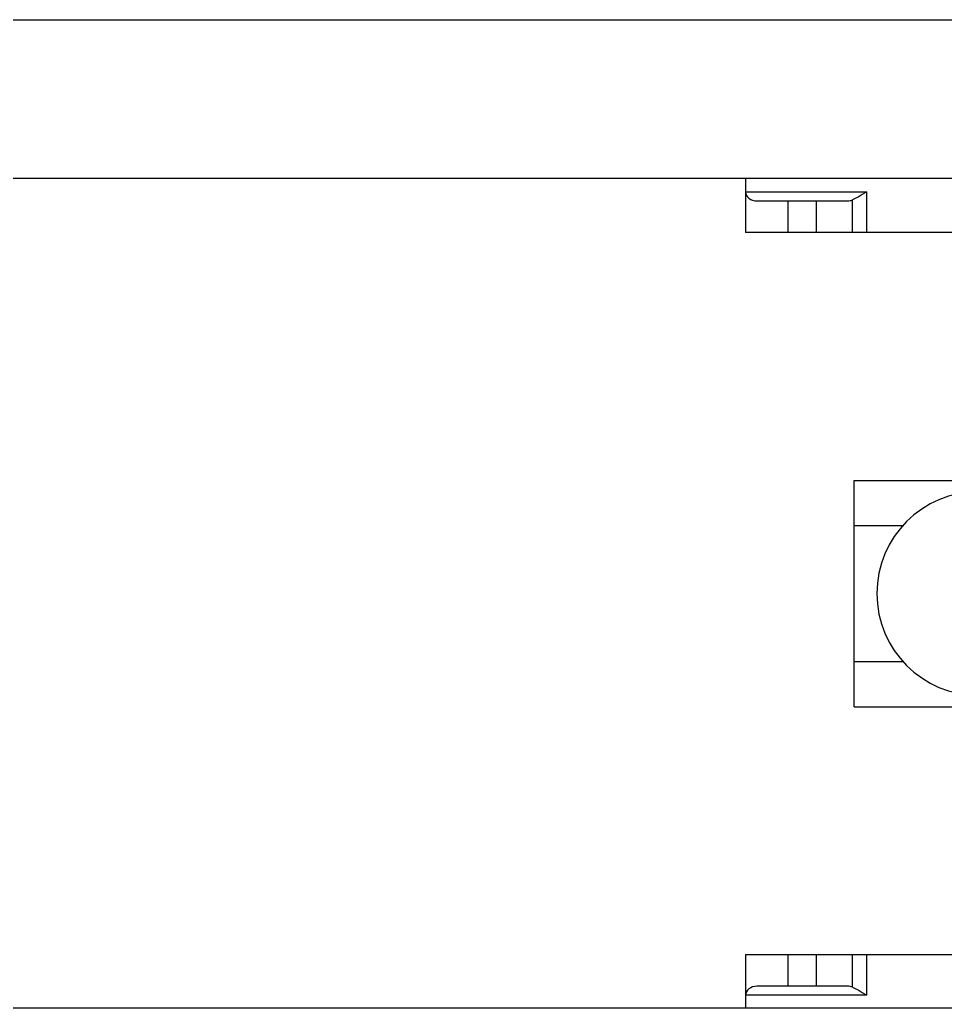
# Model space of a CAD drawing. Header units: feet. Extents: x -21 to 5170, y -254 to 1413.
# Drawn here: x 3169.88 to 3179.24, y 377.26 to 387.26 of the extents above; entities that cross this region are included whole.
import ezdxf

# ---------------------------------------------------------------- set-up
doc = ezdxf.new("R2010")
doc.units = ezdxf.units.FT
doc.header["$MEASUREMENT"] = 0
doc.layers.add('E-ARRY-TABL', color=9, linetype='Continuous')

# ---------------------------------------------------------------- blocks, each defined once
blk = doc.blocks.new('2.2.1_8 Mid Plan View')
at = {"color": 7, "linetype": 'Continuous', "lineweight": 15}
for p, q in [((-0.30061, -3.73684), (-0.30061, 2.68042)), ((0.30109, 2.68042), (0.30109, -3.73684)), ((0.41592, 2.56559), (0.41592, -3.62201)), ((-0.26164, -0.82753), (-0.26164, -1.13761)), ((0.26164, -1.13761), (0.26164, -0.82753)), ((-0.08202, -1.14664), (-0.08202, -0.95162)), ((0.08202, -1.14664), (0.08202, -0.95162)), ((-0.29117, -1.22538), (-0.29117, -1.13761)), ((-0.29117, -1.13761), (-0.26164, -1.13761)), ((-0.26164, -1.13761), (-0.26164, -1.14785)), ((0.26164, -1.13761), (0.29117, -1.13761)), ((0.26164, -1.14785), (0.26164, -1.13761)), ((0.29117, -1.13761), (0.29117, -1.22538)), ((-0.26164, -1.14785), (-0.28532, -1.14785)), ((-0.28461, -1.17412), (-0.28461, -1.15156)), ((-0.26164, -1.14785), (-0.26164, -1.17412)), ((-0.04921, -1.14664), (-0.08202, -1.14664)), ((0.04921, -1.14664), (-0.04921, -1.14664)), ((0.08202, -1.14664), (0.04921, -1.14664)), ((0.28532, -1.14785), (0.26164, -1.14785)), ((0.26164, -1.17412), (0.26164, -1.14785)), ((0.28461, -1.15156), (0.28461, -1.17412)), ((-0.28461, -1.17412), (-0.26164, -1.17412)), ((-0.28461, -1.19462), (-0.28461, -1.17412)), ((-0.26164, -1.17412), (-0.26164, -1.19462)), ((0.26164, -1.17412), (0.28461, -1.17412)), ((0.26164, -1.19462), (0.26164, -1.17412)), ((0.28461, -1.17412), (0.28461, -1.19462)), ((-0.26164, -1.19462), (-0.28461, -1.19462)), ((-0.28461, -1.21718), (-0.28461, -1.19462)), ((-0.26164, -1.19462), (-0.26164, -1.22538)), ((0.28461, -1.19462), (0.26164, -1.19462)), ((0.26164, -1.22538), (0.26164, -1.19462)), ((0.28461, -1.19462), (0.28461, -1.21718)), ((-0.29117, -1.22538), (-0.30061, -1.22538)), ((-0.29117, -1.22538), (-0.26164, -1.22538)), ((0.29117, -1.22538), (0.26164, -1.22538)), ((0.29117, -1.22538), (0.30109, -1.22538))]:
    blk.add_line(p, q, dxfattribs=at)
at = {"color": 8, "linetype": 'Continuous', "lineweight": 15}
for p, q in [((-0.04921, -1.14664), (-0.04921, -1.11144)), ((0.04921, -1.14664), (0.04921, -1.11144))]:
    blk.add_line(p, q, dxfattribs=at)
at = {"color": 7, "linetype": 'Continuous', "lineweight": 15}
blk.add_arc((0, -1.05642), 0.07382, 180, 0, dxfattribs=at)
for centre, start_param, end_param in [((-0.29117, -1.15156), 4.712389, 5.181588), ((0.29117, -1.15156), 1.101597, 1.570796), ((-0.29117, -1.21718), 3.141593, 4.712389), ((0.29117, -1.21718), 1.570796, 3.141593)]:
    blk.add_ellipse(centre, major_axis=(0, 0.0082), ratio=0.8, start_param=start_param, end_param=end_param, dxfattribs=at)
for points, knots in [([(-0.29117, -1.13761), (-0.29116, -1.13762), (-0.28984, -1.13971), (-0.2875, -1.14331), (-0.28595, -1.14654), (-0.28532, -1.14785)], [0, 0, 0, 0, 0.003713, 0.594805, 1, 1, 1, 1]), ([(0.28532, -1.14785), (0.28595, -1.14654), (0.2875, -1.14331), (0.28984, -1.13971), (0.29116, -1.13762), (0.29117, -1.13761)], [0, 0, 0, 0, 0.405195, 0.996287, 1, 1, 1, 1])]:
    blk.add_open_spline(points, degree=3, knots=knots, dxfattribs=at)

msp = doc.modelspace()

# ---------------------------------------------------------------- linework, layer by layer
at = {"layer": 'E-ARRY-TABL'}
for p, q in [((3143.78389, 387.25792), (3230.11932, 387.25792)), ((3142.18169, 385.65572), (3231.72152, 385.65572)), ((3177.22399, 385.65572), (3177.22399, 385.10533)), ((3177.22399, 385.51733), (3178.4487, 385.51733)), ((3178.4487, 385.51733), (3178.4487, 385.10533)), ((3177.33843, 385.42577), (3178.25397, 385.42577)), ((3177.65322, 385.10533), (3177.65322, 385.42577)), ((3177.93919, 385.42577), (3177.93919, 385.10533)), ((3178.30572, 385.10533), (3178.30572, 385.43567)), ((3182.77516, 385.10533), (3177.22399, 385.10533)), ((3178.32264, 382.59904), (3181.65419, 382.59904)), ((3178.32264, 380.31019), (3178.32264, 382.59904)), ((3178.32264, 382.14127), (3178.8138, 382.14127)), ((3178.32264, 380.76796), (3178.8138, 380.76796)), ((3178.32264, 380.31019), (3181.65419, 380.31019)), ((3177.22399, 377.8039), (3182.77516, 377.8039)), ((3177.22399, 377.8039), (3177.22399, 377.26022)), ((3177.65322, 377.48346), (3177.65322, 377.8039)), ((3177.93919, 377.8039), (3177.93919, 377.48346)), ((3178.30572, 377.47357), (3178.30572, 377.8039)), ((3178.4487, 377.8039), (3178.4487, 377.39191)), ((3178.25397, 377.48346), (3177.33843, 377.48346)), ((3178.4487, 377.39191), (3177.22399, 377.39191)), ((3231.72152, 377.26022), (3142.18169, 377.26022))]:
    msp.add_line(p, q, dxfattribs=at)
msp.add_arc((3179.58151, 381.45462), 1.02998, 90, 270, dxfattribs=at)
for centre, start_param, end_param in [((3177.33843, 385.51733), 3.1415927, 4.712389), ((3178.25397, 385.51733), 4.712389, 5.181588), ((3177.33843, 377.39191), 1.5707963, 3.1415927), ((3178.25397, 377.39191), 1.1015973, 1.5707963)]:
    msp.add_ellipse(centre, major_axis=(0.11444, 0), ratio=0.8, start_param=start_param, end_param=end_param, dxfattribs=at)
for points, knots in [([(3178.4487, 385.51733), (3178.44852, 385.51721), (3178.4193, 385.49873), (3178.36914, 385.46606), (3178.32406, 385.44445), (3178.30572, 385.43567)], [0, 0, 0, 0, 0.0037126, 0.594805, 1, 1, 1, 1]), ([(3178.30572, 377.47357), (3178.32406, 377.46478), (3178.36914, 377.44317), (3178.4193, 377.4105), (3178.44852, 377.39202), (3178.4487, 377.39191)], [0, 0, 0, 0, 0.405195, 0.9962874, 1, 1, 1, 1])]:
    msp.add_open_spline(points, degree=3, knots=knots, dxfattribs=at)

# ---------------------------------------------------------------- block references
at = {"layer": 'E-ARRY-TABL', "xscale": -13.95298604562408, "yscale": 13.95298604562408, "zscale": 13.95298604562408, "rotation": 270}
msp.add_blockref('2.2.1_8 Mid Plan View', (3194.3217, 381.45462), dxfattribs=at)

doc.saveas('drawing.dxf')
